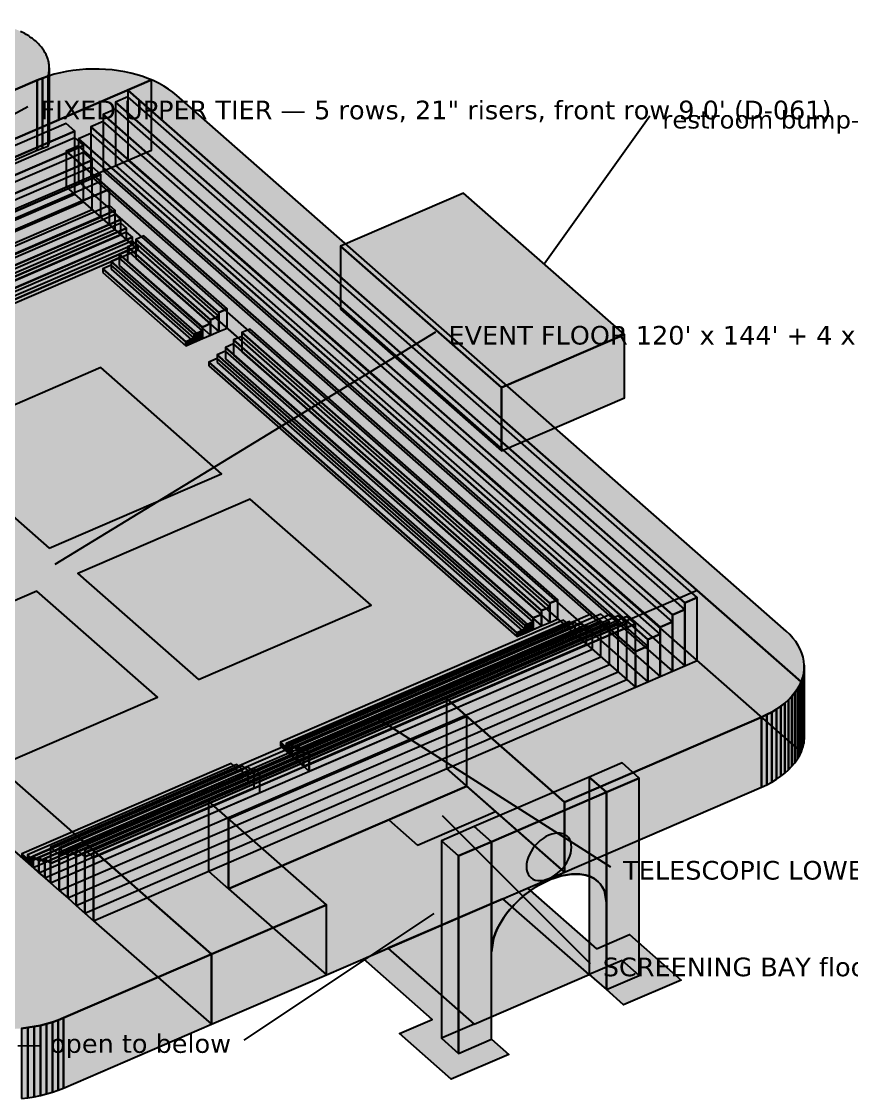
# Model space of a CAD drawing. Header units: inches. Extents: x 0.5 to 16.6, y 0.5 to 10.5.
# Drawn here: x 4.323 to 6.286, y 2.109 to 4.657 of the extents above; entities that cross this region are included whole.
import ezdxf
from ezdxf.enums import TextEntityAlignment as Align

# ---------------------------------------------------------------- set-up
doc = ezdxf.new("R2010")
doc.units = ezdxf.units.IN
doc.header["$MEASUREMENT"] = 0
for name, color, linetype in [('A-ANNO-TEXT', 7, 'Continuous'), ('A-MASS', 7, 'Continuous'), ('C-SITE-DIAG', 7, 'Continuous')]:
    doc.layers.add(name, color=color, linetype=linetype)
doc.styles.add('KS-REG', font='DejaVuSans.ttf')

msp = doc.modelspace()

# ---------------------------------------------------------------- hatches: boundary and pattern name
at = {"layer": 'A-MASS', "true_color": 0xd6d6d6}
for points in [[(4.3591, 4.6081), (4.3566, 4.6103), (4.3541, 4.6125), (4.3514, 4.6146), (4.3487, 4.6167), (4.3459, 4.6188), (4.343, 4.6208), (4.3401, 4.6228), (4.337, 4.6247), (4.3339, 4.6266), (4.3307, 4.6284), (4.3274, 4.6302), (4.3241, 4.632), (4.3207, 4.6336), (4.3172, 4.6353), (4.3137, 4.6369), (4.3101, 4.6384), (4.3065, 4.6398), (4.3028, 4.6413), (4.299, 4.6426), (4.2952, 4.6439), (4.2913, 4.6452), (4.2874, 4.6464), (4.2834, 4.6475), (4.2794, 4.6485), (4.2754, 4.6496), (4.2713, 4.6505), (4.2672, 4.6514), (4.263, 4.6522), (4.2588, 4.653), (4.2546, 4.6536), (4.2504, 4.6543), (4.2461, 4.6548), (4.2418, 4.6553), (4.2375, 4.6558), (4.2332, 4.6561), (4.2288, 4.6564), (4.2245, 4.6567), (4.2201, 4.6569), (4.2158, 4.657), (4.2114, 4.657), (4.207, 4.657), (4.2027, 4.6569), (4.1983, 4.6567), (4.194, 4.6565), (4.1896, 4.6562), (4.1853, 4.6559), (4.181, 4.6554), (4.1767, 4.655), (4.1724, 4.6544), (4.1682, 4.6538), (4.1639, 4.6531), (4.1598, 4.6524), (4.1556, 4.6516), (4.1515, 4.6507), (4.1474, 4.6498), (4.1433, 4.6488), (4.1393, 4.6477), (4.1353, 4.6466), (4.1314, 4.6454), (4.1275, 4.6442), (4.1237, 4.6429), (4.1199, 4.6416), (4.1162, 4.6402), (4.1125, 4.6387), (4.1089, 4.6372), (4.1054, 4.6356), (4.1019, 4.634), (4.0985, 4.6323), (4.0951, 4.6306), (4.0918, 4.6288), (4.0886, 4.627), (4.0855, 4.6251), (4.0824, 4.6232), (4.0795, 4.6213), (4.0766, 4.6192), (4.0737, 4.6172), (4.071, 4.6151), (4.0684, 4.613), (4.0658, 4.6108), (4.0633, 4.6086), (4.0609, 4.6063), (4.0586, 4.6041), (4.0564, 4.6017), (4.0543, 4.5994), (4.0523, 4.597), (4.0503, 4.5946), (4.0485, 4.5921), (4.0468, 4.5897), (4.0452, 4.5872), (4.0436, 4.5847), (4.0422, 4.5821), (4.0409, 4.5796), (4.0396, 4.577), (4.0385, 4.5744), (4.0375, 4.5718), (4.0366, 4.5692), (4.0358, 4.5665), (4.0351, 4.5639), (4.0345, 4.5612), (4.034, 4.5585), (4.0336, 4.5559), (4.0333, 4.5532), (4.0331, 4.5505), (4.0331, 4.5478), (4.0331, 4.5451), (4.0333, 4.5424), (4.0335, 4.5397), (4.0339, 4.5371), (4.0343, 4.5344), (4.0349, 4.5317), (4.0356, 4.5291), (4.0364, 4.5264), (4.0373, 4.5238), (4.0383, 4.5212), (4.0394, 4.5186), (4.0406, 4.516), (4.0419, 4.5134), (4.0433, 4.5109), (4.0448, 4.5084), (4.0464, 4.5059), (4.0481, 4.5034), (4.0499, 4.501), (4.0518, 4.4985), (4.0538, 4.4961), (4.0559, 4.4938), (4.0581, 4.4915), (4.0604, 4.4892), (4.0628, 4.4869), (4.0652, 4.4847), (4.0678, 4.4825), (4.0704, 4.4804), (4.0731, 4.4783), (4.0759, 4.4762), (4.0788, 4.4742), (4.0818, 4.4722), (4.0848, 4.4703), (4.0879, 4.4684), (4.0911, 4.4666), (4.0944, 4.4648), (4.0977, 4.4631), (4.1011, 4.4614), (4.1046, 4.4597), (4.1081, 4.4582), (4.1117, 4.4566), (4.1154, 4.4552), (4.1191, 4.4537), (4.1228, 4.4524), (4.1266, 4.4511), (4.1305, 4.4498), (4.1344, 4.4486), (4.1384, 4.4475), (4.1424, 4.4465), (4.1465, 4.4455), (4.1505, 4.4445), (4.1547, 4.4436), (4.1588, 4.4428), (4.163, 4.4421), (4.1672, 4.4414), (4.1715, 4.4407), (4.1757, 4.4402), (4.1783, 4.4399), (4.36, 4.5182), (4.373, 4.5234), (4.3859, 4.5279), (4.3861, 4.5285), (4.3868, 4.5311), (4.3874, 4.5338), (4.3879, 4.5365), (4.3882, 4.5391), (4.3885, 4.5418), (4.3887, 4.5445), (4.3888, 4.5472), (4.3887, 4.5499), (4.3886, 4.5526), (4.3883, 4.5553), (4.388, 4.5579), (4.3875, 4.5606), (4.3869, 4.5633), (4.3862, 4.5659), (4.3854, 4.5686), (4.3845, 4.5712), (4.3836, 4.5738), (4.3825, 4.5764), (4.3812, 4.579), (4.3799, 4.5816), (4.3785, 4.5841), (4.377, 4.5866), (4.3754, 4.5891), (4.3737, 4.5916), (4.3719, 4.594), (4.37, 4.5965), (4.368, 4.5989), (4.3659, 4.6012), (4.3637, 4.6035), (4.3614, 4.6058)], [(4.36, 4.5182), (3.0586, 3.9572), (3.147, 3.8794), (4.6303, 4.5189), (4.6234, 4.5218), (4.6101, 4.5266), (4.5963, 4.5309), (4.582, 4.5347), (4.5673, 4.5379), (4.5524, 4.5404), (4.5372, 4.5424), (4.5219, 4.5437), (4.5064, 4.5445), (4.4909, 4.5446), (4.4754, 4.5441), (4.46, 4.5429), (4.4447, 4.5412), (4.4297, 4.5388), (4.4149, 4.5358), (4.4005, 4.5323), (4.3865, 4.5281), (4.373, 4.5234)], [(6.132, 3.2147), (4.6903, 4.4824), (4.681, 4.49), (4.6709, 4.4973), (4.66, 4.5041), (4.6485, 4.5105), (4.6363, 4.5164), (4.6303, 4.5189), (4.5747, 4.4949), (6.1674, 3.0946), (6.1681, 3.0963), (6.1713, 3.1056), (6.1735, 3.1151), (6.1747, 3.1246), (6.1749, 3.1341), (6.174, 3.1437), (6.1722, 3.1532), (6.1693, 3.1626), (6.1654, 3.1718), (6.1606, 3.1809), (6.1548, 3.1898), (6.1481, 3.1984), (6.1405, 3.2067)], [(5.4582, 3.7909), (5.7495, 3.9165), (5.3687, 4.2513), (5.0773, 4.1257)], [(4.7723, 2.4503), (3.0586, 3.9572), (2.7089, 3.8064), (2.6965, 3.8007), (2.6847, 3.7945), (2.6736, 3.7878), (2.6633, 3.7807), (2.6537, 3.7732), (2.6449, 3.7653), (2.637, 3.7571), (2.63, 3.7485), (2.6239, 3.7398), (2.6188, 3.7307), (2.6146, 3.7215), (2.6114, 3.7122), (2.6092, 3.7027), (2.608, 3.6932), (2.6078, 3.6837), (2.6087, 3.6741), (2.6105, 3.6646), (2.6134, 3.6552), (2.6173, 3.646), (2.6221, 3.6369), (2.6279, 3.628), (2.6346, 3.6194), (2.6422, 3.6111), (2.6507, 3.6031), (4.0924, 2.3354), (4.1017, 2.3278), (4.1118, 2.3205), (4.1227, 2.3137), (4.1342, 2.3073), (4.1465, 2.3014), (4.1593, 2.296), (4.1726, 2.2912), (4.1865, 2.2869), (4.2007, 2.2831), (4.2154, 2.2799), (4.2303, 2.2774), (4.2455, 2.2754), (4.2609, 2.274), (4.2763, 2.2733), (4.2918, 2.2732), (4.3073, 2.2737), (4.3227, 2.2749), (4.338, 2.2766), (4.353, 2.279), (4.3678, 2.282), (4.3822, 2.2855), (4.3962, 2.2897), (4.4097, 2.2944), (4.4227, 2.2996)], [(5.3288, 3.0555), (5.6076, 2.8104), (6.0738, 3.0114), (6.0862, 3.0171), (6.098, 3.0233), (6.1091, 3.03), (6.1194, 3.0371), (6.129, 3.0446), (6.1378, 3.0525), (6.1457, 3.0607), (6.1527, 3.0693), (6.1588, 3.078), (6.1639, 3.0871), (6.1674, 3.0946), (5.9212, 3.311)], [(4.8131, 2.7709), (5.3764, 3.0137), (5.3288, 3.0555), (4.7655, 2.8127)], [(4.4935, 2.6955), (4.7723, 2.4503), (5.0443, 2.5675), (4.7655, 2.8127)]]:
    msp.add_hatch(color=7, dxfattribs=at).paths.add_polyline_path(points)
at = {"layer": 'A-MASS', "true_color": 0x9a9a9a}
for points in [[(4.3874, 4.368), (4.3879, 4.3706), (4.3879, 4.5365), (4.3874, 4.5338)], [(4.3879, 4.3706), (4.3882, 4.3733), (4.3882, 4.5391), (4.3879, 4.5365)], [(4.3882, 4.3733), (4.3885, 4.376), (4.3885, 4.5418), (4.3882, 4.5391)], [(4.3885, 4.376), (4.3887, 4.3787), (4.3887, 4.5445), (4.3885, 4.5418)], [(4.3887, 4.3787), (4.3888, 4.3814), (4.3888, 4.5472), (4.3887, 4.5445)], [(4.3861, 4.3626), (4.3868, 4.3653), (4.3868, 4.5311), (4.3861, 4.5285)], [(4.3868, 4.3653), (4.3874, 4.368), (4.3874, 4.5338), (4.3868, 4.5311)], [(6.1747, 2.9587), (6.1749, 2.9683), (6.1749, 3.1341), (6.1747, 3.1246)], [(6.1713, 2.9398), (6.1735, 2.9492), (6.1735, 3.1151), (6.1713, 3.1056)], [(6.1735, 2.9492), (6.1747, 2.9587), (6.1747, 3.1246), (6.1735, 3.1151)]]:
    msp.add_hatch(color=7, dxfattribs=at).paths.add_polyline_path(points)
at = {"layer": 'A-MASS', "true_color": 0xc1c1c1}
for points in [[(3.147, 3.7136), (4.6303, 4.353), (4.6303, 4.5189), (3.147, 3.8794)], [(4.1783, 4.274), (4.36, 4.3524), (4.36, 4.5182), (4.1783, 4.4399)], [(4.36, 4.3524), (4.373, 4.3576), (4.373, 4.5234), (4.36, 4.5182)], [(4.373, 4.3576), (4.3859, 4.362), (4.3859, 4.5279), (4.373, 4.5234)], [(4.3859, 4.362), (4.3861, 4.3626), (4.3861, 4.5285), (4.3859, 4.5279)], [(5.4582, 3.6414), (5.7495, 3.767), (5.7495, 3.9165), (5.4582, 3.7909)], [(6.1588, 2.9122), (6.1639, 2.9212), (6.1639, 3.0871), (6.1588, 3.078)], [(6.1639, 2.9212), (6.1674, 2.9287), (6.1674, 3.0946), (6.1639, 3.0871)], [(6.1674, 2.9287), (6.1681, 2.9304), (6.1681, 3.0963), (6.1674, 3.0946)], [(6.1681, 2.9304), (6.1713, 2.9398), (6.1713, 3.1056), (6.1681, 3.0963)], [(6.1378, 2.8867), (6.1457, 2.8949), (6.1457, 3.0607), (6.1378, 3.0525)], [(6.1457, 2.8949), (6.1527, 2.9034), (6.1527, 3.0693), (6.1457, 3.0607)], [(6.1527, 2.9034), (6.1588, 2.9122), (6.1588, 3.078), (6.1527, 3.0693)], [(6.1091, 2.8642), (6.1194, 2.8713), (6.1194, 3.0371), (6.1091, 3.03)], [(6.1194, 2.8713), (6.129, 2.8788), (6.129, 3.0446), (6.1194, 3.0371)], [(6.129, 2.8788), (6.1378, 2.8867), (6.1378, 3.0525), (6.129, 3.0446)], [(4.8131, 2.605), (5.3764, 2.8479), (5.3764, 3.0137), (4.8131, 2.7709)], [(5.6076, 2.6445), (6.0738, 2.8455), (6.0738, 3.0114), (5.6076, 2.8104)], [(6.0738, 2.8455), (6.0862, 2.8513), (6.0862, 3.0171), (6.0738, 3.0114)], [(6.0862, 2.8513), (6.098, 2.8575), (6.098, 3.0233), (6.0862, 3.0171)], [(6.098, 2.8575), (6.1091, 2.8642), (6.1091, 3.03), (6.098, 3.0233)], [(4.7723, 2.2845), (5.0443, 2.4017), (5.0443, 2.5675), (4.7723, 2.4503)], [(4.4227, 2.1337), (4.7723, 2.2845), (4.7723, 2.4503), (4.4227, 2.2996)], [(4.3962, 2.1238), (4.4097, 2.1285), (4.4097, 2.2944), (4.3962, 2.2897)], [(4.4097, 2.1285), (4.4227, 2.1337), (4.4227, 2.2996), (4.4097, 2.2944)], [(4.3227, 2.109), (4.338, 2.1108), (4.338, 2.2766), (4.3227, 2.2749)], [(4.338, 2.1108), (4.353, 2.1132), (4.353, 2.279), (4.338, 2.2766)], [(4.353, 2.1132), (4.3678, 2.1161), (4.3678, 2.282), (4.353, 2.279)], [(4.3678, 2.1161), (4.3822, 2.1197), (4.3822, 2.2855), (4.3678, 2.282)], [(4.3822, 2.1197), (4.3962, 2.1238), (4.3962, 2.2897), (4.3822, 2.2855)]]:
    msp.add_hatch(color=7, dxfattribs=at).paths.add_polyline_path(points)
at = {"layer": 'A-MASS', "true_color": 0xababab}
for points in [[(4.5747, 4.3291), (6.1674, 2.9287), (6.1674, 3.0946), (4.5747, 4.4949)], [(5.0773, 3.9762), (5.4582, 3.6414), (5.4582, 3.7909), (5.0773, 4.1257)], [(5.3288, 2.8897), (5.6076, 2.6445), (5.6076, 2.8104), (5.3288, 3.0555)], [(4.7655, 2.6469), (4.8131, 2.605), (4.8131, 2.7709), (4.7655, 2.8127)], [(4.4935, 2.5296), (4.7723, 2.2845), (4.7723, 2.4503), (4.4935, 2.6955)]]:
    msp.add_hatch(color=7, dxfattribs=at).paths.add_polyline_path(points)
at = {"layer": 'A-MASS', "true_color": 0x9c9c9c}
for points in [[(5.8921, 3.282), (5.9212, 3.2946), (4.5747, 4.4786), (4.5456, 4.466)], [(5.863, 3.2531), (5.8921, 3.2657), (4.5456, 4.4496), (4.5164, 4.4371)], [(3.1674, 3.8451), (4.4494, 4.3978), (4.429, 4.4158), (3.147, 3.8631)], [(5.8338, 3.2242), (5.863, 3.2368), (4.5164, 4.4207), (4.4873, 4.4082)], [(5.8047, 3.1953), (5.8338, 3.2079), (4.4873, 4.3918), (4.4581, 4.3793)], [(3.1878, 3.8108), (4.4698, 4.3635), (4.4494, 4.3815), (3.1674, 3.8288)], [(5.7755, 3.1664), (5.8047, 3.179), (4.4581, 4.3629), (4.429, 4.3504)], [(3.2082, 3.7766), (4.4902, 4.3292), (4.4698, 4.3472), (3.1878, 3.7945)], [(3.2286, 3.7423), (4.5106, 4.2949), (4.4902, 4.3129), (3.2082, 3.7602)], [(3.249, 3.708), (4.531, 4.2607), (4.5106, 4.2786), (3.2286, 3.7259)], [(4.4119, 2.6855), (5.6939, 3.2382), (5.6735, 3.2561), (4.3915, 2.7034)], [(4.4323, 2.6839), (5.7143, 3.2366), (5.6939, 3.2545), (4.4119, 2.7018)], [(4.4527, 2.6823), (5.7347, 3.235), (5.7143, 3.2529), (4.4323, 2.7002)], [(4.4731, 2.6807), (5.7551, 3.2334), (5.7347, 3.2513), (4.4527, 2.6986)], [(4.4935, 2.6791), (5.7755, 3.2318), (5.7551, 3.2497), (4.4731, 2.6971)]]:
    msp.add_hatch(color=7, dxfattribs=at).paths.add_polyline_path(points)
at = {"layer": 'A-MASS', "true_color": 0x7d7d7d}
for points in [[(4.5456, 4.3165), (5.8921, 3.1326), (5.8921, 3.282), (4.5456, 4.466)], [(4.5164, 4.3039), (5.863, 3.12), (5.863, 3.2531), (4.5164, 4.4371)], [(4.4873, 4.2914), (5.8338, 3.1074), (5.8338, 3.2242), (4.4873, 4.4082)], [(4.4581, 4.2788), (5.8047, 3.0949), (5.8047, 3.1953), (4.4581, 4.3793)], [(4.429, 4.2663), (5.7755, 3.0823), (5.7755, 3.1664), (4.429, 4.3504)], [(4.3915, 2.6193), (4.4119, 2.6014), (4.4119, 2.6855), (4.3915, 2.7034)], [(4.4119, 2.6014), (4.4323, 2.5834), (4.4323, 2.6839), (4.4119, 2.7018)], [(4.4323, 2.5834), (4.4527, 2.5655), (4.4527, 2.6823), (4.4323, 2.7002)], [(4.4527, 2.5655), (4.4731, 2.5476), (4.4731, 2.6807), (4.4527, 2.6986)], [(4.4731, 2.5476), (4.4935, 2.5296), (4.4935, 2.6791), (4.4731, 2.6971)]]:
    msp.add_hatch(color=7, dxfattribs=at).paths.add_polyline_path(points)
at = {"layer": 'A-MASS', "true_color": 0x8c8c8c}
for points in [[(3.1674, 3.6956), (4.4494, 4.2483), (4.4494, 4.3978), (3.1674, 3.8451)], [(3.1878, 3.6777), (4.4698, 4.2304), (4.4698, 4.3635), (3.1878, 3.8108)], [(3.2082, 3.6598), (4.4902, 4.2124), (4.4902, 4.3292), (3.2082, 3.7766)], [(3.2286, 3.6418), (4.5106, 4.1945), (4.5106, 4.2949), (3.2286, 3.7423)], [(3.249, 3.6239), (4.531, 4.1766), (4.531, 4.2607), (3.249, 3.708)], [(5.8921, 3.1326), (5.9212, 3.1451), (5.9212, 3.2946), (5.8921, 3.282)], [(5.863, 3.12), (5.8921, 3.1326), (5.8921, 3.2657), (5.863, 3.2531)], [(4.4119, 2.6014), (5.6939, 3.1541), (5.6939, 3.2382), (4.4119, 2.6855)], [(4.4323, 2.5834), (5.7143, 3.1361), (5.7143, 3.2366), (4.4323, 2.6839)], [(5.8338, 3.1074), (5.863, 3.12), (5.863, 3.2368), (5.8338, 3.2242)], [(4.4527, 2.5655), (5.7347, 3.1182), (5.7347, 3.235), (4.4527, 2.6823)], [(4.4731, 2.5476), (5.7551, 3.1002), (5.7551, 3.2334), (4.4731, 2.6807)], [(4.4935, 2.5296), (5.7755, 3.0823), (5.7755, 3.2318), (4.4935, 2.6791)], [(5.8047, 3.0949), (5.8338, 3.1074), (5.8338, 3.2079), (5.8047, 3.1953)], [(5.7755, 3.0823), (5.8047, 3.0949), (5.8047, 3.179), (5.7755, 3.1664)]]:
    msp.add_hatch(color=7, dxfattribs=at).paths.add_polyline_path(points)
at = {"layer": 'A-MASS', "true_color": 0xb8b8b8}
for points in [[(3.9993, 3.9748), (4.5446, 4.2099), (4.531, 4.2218), (3.9857, 3.9867)], [(4.0129, 3.9538), (4.5582, 4.1889), (4.5446, 4.2008), (3.9993, 3.9657)], [(4.0265, 3.9327), (4.5718, 4.1678), (4.5582, 4.1798), (4.0129, 3.9447)], [(4.0401, 3.9117), (4.5854, 4.1468), (4.5718, 4.1588), (4.0265, 3.9237)], [(4.0537, 3.8907), (4.599, 4.1258), (4.5854, 4.1378), (4.0401, 3.9027)], [(4.7704, 3.9514), (4.7898, 3.9598), (4.5932, 4.1326), (4.5738, 4.1243)], [(4.7898, 3.9688), (4.8092, 3.9772), (4.6126, 4.1501), (4.5932, 4.1417)], [(4.751, 3.934), (4.7704, 3.9424), (4.5738, 4.1152), (4.5544, 4.1068)], [(4.7121, 3.8991), (4.7315, 3.9075), (4.5349, 4.0804), (4.5155, 4.072)], [(4.7315, 3.9166), (4.751, 3.9249), (4.5544, 4.0978), (4.5349, 4.0894)], [(5.5725, 3.2806), (5.5919, 3.289), (4.8636, 3.9294), (4.8442, 3.921)], [(5.5531, 3.2632), (5.5725, 3.2716), (4.8442, 3.9119), (4.8248, 3.9036)], [(5.5142, 3.2284), (5.5337, 3.2367), (4.8054, 3.8771), (4.7859, 3.8687)], [(5.5337, 3.2458), (5.5531, 3.2542), (4.8248, 3.8945), (4.8054, 3.8861)], [(5.4948, 3.2109), (5.5142, 3.2193), (4.7859, 3.8597), (4.7665, 3.8513)], [(4.949, 2.94), (5.6191, 3.2289), (5.6055, 3.2408), (4.9354, 2.9519)], [(4.9626, 2.9371), (5.6327, 3.226), (5.6191, 3.2379), (4.949, 2.949)], [(4.9762, 2.9342), (5.6463, 3.2231), (5.6327, 3.235), (4.9626, 2.9461)], [(4.9898, 2.9313), (5.6599, 3.2202), (5.6463, 3.2321), (4.9762, 2.9432)], [(5.0034, 2.9284), (5.6735, 3.2173), (5.6599, 3.2292), (4.9898, 2.9403)], [(4.3371, 2.6762), (4.8324, 2.8897), (4.8188, 2.9017), (4.3235, 2.6882)], [(4.3507, 2.6733), (4.846, 2.8868), (4.8324, 2.8988), (4.3371, 2.6853)], [(4.3643, 2.6704), (4.8596, 2.8839), (4.846, 2.8959), (4.3507, 2.6824)], [(4.3779, 2.6675), (4.8732, 2.881), (4.8596, 2.893), (4.3643, 2.6794)], [(4.3915, 2.6646), (4.8868, 2.8781), (4.8732, 2.8901), (4.3779, 2.6765)]]:
    msp.add_hatch(color=7, dxfattribs=at).paths.add_polyline_path(points)
at = {"layer": 'A-MASS', "true_color": 0xa6a6a6}
for points in [[(3.9993, 3.9295), (4.5446, 4.1646), (4.5446, 4.2099), (3.9993, 3.9748)], [(4.0129, 3.9176), (4.5582, 4.1527), (4.5582, 4.1889), (4.0129, 3.9538)], [(4.0265, 3.9056), (4.5718, 4.1407), (4.5718, 4.1678), (4.0265, 3.9327)], [(4.0401, 3.8936), (4.5854, 4.1287), (4.5854, 4.1468), (4.0401, 3.9117)], [(4.0537, 3.8817), (4.599, 4.1168), (4.599, 4.1258), (4.0537, 3.8907)], [(4.7898, 3.9236), (4.8092, 3.9319), (4.8092, 3.9772), (4.7898, 3.9688)], [(4.7704, 3.9152), (4.7898, 3.9236), (4.7898, 3.9598), (4.7704, 3.9514)], [(4.7315, 3.8984), (4.751, 3.9068), (4.751, 3.9249), (4.7315, 3.9166)], [(4.751, 3.9068), (4.7704, 3.9152), (4.7704, 3.9424), (4.751, 3.934)], [(4.7121, 3.8901), (4.7315, 3.8984), (4.7315, 3.9075), (4.7121, 3.8991)], [(5.5725, 3.2354), (5.5919, 3.2438), (5.5919, 3.289), (5.5725, 3.2806)], [(5.5531, 3.227), (5.5725, 3.2354), (5.5725, 3.2716), (5.5531, 3.2632)], [(5.5142, 3.2103), (5.5337, 3.2186), (5.5337, 3.2367), (5.5142, 3.2284)], [(5.5337, 3.2186), (5.5531, 3.227), (5.5531, 3.2542), (5.5337, 3.2458)], [(4.949, 2.9309), (5.6191, 3.2198), (5.6191, 3.2289), (4.949, 2.94)], [(4.9626, 2.919), (5.6327, 3.2079), (5.6327, 3.226), (4.9626, 2.9371)], [(4.9762, 2.907), (5.6463, 3.1959), (5.6463, 3.2231), (4.9762, 2.9342)], [(4.9898, 2.8951), (5.6599, 3.184), (5.6599, 3.2202), (4.9898, 2.9313)], [(5.0034, 2.8831), (5.6735, 3.172), (5.6735, 3.2173), (5.0034, 2.9284)], [(5.4948, 3.2019), (5.5142, 3.2103), (5.5142, 3.2193), (5.4948, 3.2109)], [(4.3371, 2.6672), (4.8324, 2.8807), (4.8324, 2.8897), (4.3371, 2.6762)], [(4.3507, 2.6552), (4.846, 2.8687), (4.846, 2.8868), (4.3507, 2.6733)], [(4.3643, 2.6432), (4.8596, 2.8568), (4.8596, 2.8839), (4.3643, 2.6704)], [(4.3779, 2.6313), (4.8732, 2.8448), (4.8732, 2.881), (4.3779, 2.6675)], [(4.3915, 2.6193), (4.8868, 2.8329), (4.8868, 2.8781), (4.3915, 2.6646)]]:
    msp.add_hatch(color=7, dxfattribs=at).paths.add_polyline_path(points)
at = {"layer": 'A-MASS', "true_color": 0x939393}
for points in [[(4.5932, 4.0964), (4.7898, 3.9236), (4.7898, 3.9688), (4.5932, 4.1417)], [(4.5544, 4.0797), (4.751, 3.9068), (4.751, 3.934), (4.5544, 4.1068)], [(4.5738, 4.0881), (4.7704, 3.9152), (4.7704, 3.9514), (4.5738, 4.1243)], [(4.5349, 4.0713), (4.7315, 3.8984), (4.7315, 3.9166), (4.5349, 4.0894)], [(4.5155, 4.0629), (4.7121, 3.8901), (4.7121, 3.8991), (4.5155, 4.072)], [(4.8248, 3.8674), (5.5531, 3.227), (5.5531, 3.2632), (4.8248, 3.9036)], [(4.8442, 3.8757), (5.5725, 3.2354), (5.5725, 3.2806), (4.8442, 3.921)], [(4.8054, 3.859), (5.5337, 3.2186), (5.5337, 3.2458), (4.8054, 3.8861)], [(4.7665, 3.8422), (5.4948, 3.2019), (5.4948, 3.2109), (4.7665, 3.8513)], [(4.7859, 3.8506), (5.5142, 3.2103), (5.5142, 3.2284), (4.7859, 3.8687)], [(4.9354, 2.9429), (4.949, 2.9309), (4.949, 2.94), (4.9354, 2.9519)], [(4.949, 2.9309), (4.9626, 2.919), (4.9626, 2.9371), (4.949, 2.949)], [(4.9626, 2.919), (4.9762, 2.907), (4.9762, 2.9342), (4.9626, 2.9461)], [(4.9762, 2.907), (4.9898, 2.8951), (4.9898, 2.9313), (4.9762, 2.9432)], [(4.9898, 2.8951), (5.0034, 2.8831), (5.0034, 2.9284), (4.9898, 2.9403)], [(4.3235, 2.6791), (4.3371, 2.6672), (4.3371, 2.6762), (4.3235, 2.6882)], [(4.3371, 2.6672), (4.3507, 2.6552), (4.3507, 2.6733), (4.3371, 2.6853)], [(4.3507, 2.6552), (4.3643, 2.6432), (4.3643, 2.6704), (4.3507, 2.6824)], [(4.3643, 2.6432), (4.3779, 2.6313), (4.3779, 2.6675), (4.3643, 2.6794)], [(4.3779, 2.6313), (4.3915, 2.6193), (4.3915, 2.6646), (4.3779, 2.6765)]]:
    msp.add_hatch(color=7, dxfattribs=at).paths.add_polyline_path(points)
at = {"layer": 'A-MASS', "true_color": 0xcc0000}
for points in [[(5.7067, 2.8336), (5.7844, 2.8671), (5.7436, 2.903), (5.6659, 2.8695)], [(5.4348, 2.7164), (5.7067, 2.8336), (5.6659, 2.8695), (5.394, 2.7523)], [(5.3571, 2.6829), (5.4348, 2.7164), (5.394, 2.7523), (5.3163, 2.7188)]]:
    msp.add_hatch(color=7, dxfattribs=at).paths.add_polyline_path(points)
at = {"layer": 'A-MASS', "true_color": 0xa30000}
for points in [[(5.6659, 2.4024), (5.7067, 2.3665), (5.7067, 2.8336), (5.6659, 2.8695)], [(5.3163, 2.2516), (5.3571, 2.2157), (5.3571, 2.6829), (5.3163, 2.7188)]]:
    msp.add_hatch(color=7, dxfattribs=at).paths.add_polyline_path(points)
at = {"layer": 'A-MASS', "true_color": 0xb80000}
for points in [[(5.7067, 2.3665), (5.7844, 2.4), (5.7844, 2.8671), (5.7067, 2.8336)], [(5.4348, 2.4557), (5.4397, 2.4873), (5.4445, 2.5012), (5.4494, 2.5121), (5.4542, 2.5214), (5.4591, 2.5296), (5.4639, 2.5371), (5.4688, 2.5439), (5.4736, 2.5503), (5.4785, 2.5562), (5.4834, 2.5618), (5.4882, 2.5671), (5.4931, 2.5721), (5.4979, 2.5768), (5.5028, 2.5813), (5.5076, 2.5856), (5.5125, 2.5897), (5.5174, 2.5936), (5.5222, 2.5973), (5.5271, 2.6008), (5.5319, 2.6041), (5.5368, 2.6073), (5.5416, 2.6104), (5.5465, 2.6133), (5.5513, 2.616), (5.5562, 2.6186), (5.5611, 2.6211), (5.5659, 2.6234), (5.5708, 2.6255), (5.5756, 2.6276), (5.5805, 2.6294), (5.5853, 2.6312), (5.5902, 2.6328), (5.5951, 2.6342), (5.5999, 2.6355), (5.6048, 2.6367), (5.6096, 2.6376), (5.6145, 2.6385), (5.6193, 2.6391), (5.6242, 2.6396), (5.629, 2.6399), (5.6339, 2.64), (5.6388, 2.6399), (5.6436, 2.6396), (5.6485, 2.6391), (5.6533, 2.6383), (5.6582, 2.6372), (5.663, 2.6358), (5.6679, 2.634), (5.6728, 2.6318), (5.6776, 2.6292), (5.6825, 2.6259), (5.6873, 2.6219), (5.6922, 2.6168), (5.697, 2.61), (5.7019, 2.6003), (5.7067, 2.573), (5.7067, 2.8336), (5.4348, 2.7164)], [(5.3571, 2.2157), (5.4348, 2.2492), (5.4348, 2.7164), (5.3571, 2.6829)]]:
    msp.add_hatch(color=7, dxfattribs=at).paths.add_polyline_path(points)
at = {"layer": 'A-MASS', "true_color": 0x171717}
msp.add_hatch(color=7, dxfattribs=at).paths.add_polyline_path([(5.6242, 2.7037), (5.6237, 2.7102), (5.6224, 2.7162), (5.6201, 2.7216), (5.617, 2.7263), (5.6132, 2.7302), (5.6085, 2.7333), (5.6033, 2.7354), (5.5975, 2.7367), (5.5912, 2.7369), (5.5846, 2.7363), (5.5777, 2.7346), (5.5708, 2.732), (5.5638, 2.7286), (5.5569, 2.7243), (5.5503, 2.7193), (5.5441, 2.7136), (5.5383, 2.7074), (5.533, 2.7007), (5.5284, 2.6937), (5.5245, 2.6864), (5.5214, 2.679), (5.5192, 2.6717), (5.5178, 2.6645), (5.5174, 2.6576), (5.5178, 2.6511), (5.5192, 2.6451), (5.5214, 2.6397), (5.5245, 2.635), (5.5284, 2.6311), (5.533, 2.628), (5.5383, 2.6259), (5.5441, 2.6246), (5.5503, 2.6244), (5.5569, 2.6251), (5.5638, 2.6267), (5.5708, 2.6293), (5.5777, 2.6327), (5.5846, 2.637), (5.5912, 2.642), (5.5975, 2.6477), (5.6033, 2.6539), (5.6085, 2.6606), (5.6132, 2.6676), (5.617, 2.6749), (5.6201, 2.6823), (5.6224, 2.6896), (5.6237, 2.6968)])
at = {"layer": 'C-SITE-DIAG', "true_color": 0xf2ebdd}
msp.add_hatch(color=7, dxfattribs=at).paths.add_polyline_path([(4.3915, 2.6193), (5.6735, 3.172), (4.531, 4.1766), (3.249, 3.6239)])
at = {"layer": 'C-SITE-DIAG', "true_color": 0xe9d3a6}
for points in [[(4.3884, 3.4111), (4.7963, 3.5869), (4.5107, 3.8381), (4.1028, 3.6622)], [(4.742, 3.1002), (5.15, 3.276), (4.8643, 3.5272), (4.4564, 3.3513)], [(4.237, 2.8824), (4.6449, 3.0583), (4.3593, 3.3094), (3.9514, 3.1336)]]:
    msp.add_hatch(color=7, dxfattribs=at).paths.add_polyline_path(points)
at = {"layer": 'C-SITE-DIAG', "true_color": 0xefefef}
msp.add_hatch(color=7, dxfattribs=at).paths.add_polyline_path([(5.0443, 2.4017), (5.6076, 2.6445), (5.3764, 2.8479), (4.8131, 2.605)])
at = {"layer": 'C-SITE-DIAG', "true_color": 0xcfe3d2}
msp.add_hatch(color=7, dxfattribs=at).paths.add_polyline_path([(5.2599, 2.7085), (5.4444, 2.7881), (5.3764, 2.8479), (5.1918, 2.7683)])
at = {"layer": 'C-SITE-DIAG', "true_color": 0xd9b79a}
for points in [[(5.6834, 2.4634), (5.7611, 2.4968), (5.8835, 2.3892), (5.7475, 2.3306), (5.7067, 2.3665), (5.7844, 2.4), (5.7436, 2.4358), (5.6659, 2.4024), (5.4619, 2.5817), (5.5202, 2.6069)], [(5.1317, 2.4394), (5.19, 2.4645), (5.394, 2.2851), (5.3163, 2.2516), (5.3571, 2.2157), (5.4348, 2.2492), (5.4756, 2.2134), (5.3396, 2.1547), (5.2172, 2.2624), (5.2949, 2.2959)]]:
    msp.add_hatch(color=7, dxfattribs=at).paths.add_polyline_path(points)
at = {"layer": 'C-SITE-DIAG', "true_color": 0xb5654a}
msp.add_hatch(color=7, dxfattribs=at).paths.add_polyline_path([(5.394, 2.2851), (5.6659, 2.4024), (5.4619, 2.5817), (5.19, 2.4645)])

# ---------------------------------------------------------------- linework, layer by layer
at = {"layer": 'A-ANNO-TEXT'}
for p, q in [((3.788, 4.1558), (4.338, 4.4558)), ((5.5591, 4.0839), (5.8091, 4.4339)), ((4.403, 3.3728), (5.303, 3.9228)), ((5.1665, 3.0069), (5.7165, 2.6569)), ((5.3181, 2.7782), (5.6681, 2.4282)), ((5.2987, 2.547), (4.8487, 2.247))]:
    msp.add_line(p, q, dxfattribs=at)
at = {"layer": 'A-MASS'}
for points in [[(4.1783, 4.4399), (4.36, 4.5182), (4.373, 4.5234), (4.3859, 4.5279), (4.3861, 4.5285), (4.3868, 4.5311), (4.3874, 4.5338), (4.3879, 4.5365), (4.3882, 4.5391), (4.3885, 4.5418), (4.3887, 4.5445), (4.3888, 4.5472), (4.3887, 4.5499), (4.3886, 4.5526), (4.3883, 4.5553), (4.388, 4.5579), (4.3875, 4.5606), (4.3869, 4.5633), (4.3862, 4.5659), (4.3854, 4.5686), (4.3845, 4.5712), (4.3836, 4.5738), (4.3825, 4.5764), (4.3812, 4.579), (4.3799, 4.5816), (4.3785, 4.5841), (4.377, 4.5866), (4.3754, 4.5891), (4.3737, 4.5916), (4.3719, 4.594), (4.37, 4.5965), (4.368, 4.5989), (4.3659, 4.6012), (4.3637, 4.6035), (4.3614, 4.6058), (4.3591, 4.6081), (4.3566, 4.6103), (4.3541, 4.6125), (4.3514, 4.6146), (4.3487, 4.6167), (4.3459, 4.6188), (4.343, 4.6208), (4.3401, 4.6228), (4.337, 4.6247), (4.3339, 4.6266), (4.3307, 4.6284), (4.3274, 4.6302), (4.3241, 4.632), (4.3207, 4.6336)], [(4.3227, 2.2749), (4.338, 2.2766), (4.353, 2.279), (4.3678, 2.282), (4.3822, 2.2855), (4.3962, 2.2897), (4.4097, 2.2944), (4.4227, 2.2996), (4.7723, 2.4503), (3.0586, 3.9572)]]:
    msp.add_lwpolyline(points, dxfattribs=at)
for points in [[(4.36, 4.5182), (3.0586, 3.9572), (3.147, 3.8794), (4.6303, 4.5189), (4.6234, 4.5218), (4.6101, 4.5266), (4.5963, 4.5309), (4.582, 4.5347), (4.5673, 4.5379), (4.5524, 4.5404), (4.5372, 4.5424), (4.5219, 4.5437), (4.5064, 4.5445), (4.4909, 4.5446), (4.4754, 4.5441), (4.46, 4.5429), (4.4447, 4.5412), (4.4297, 4.5388), (4.4149, 4.5358), (4.4005, 4.5323), (4.3865, 4.5281), (4.373, 4.5234)], [(4.3874, 4.368), (4.3879, 4.3706), (4.3879, 4.5365), (4.3874, 4.5338)], [(4.3879, 4.3706), (4.3882, 4.3733), (4.3882, 4.5391), (4.3879, 4.5365)], [(4.3882, 4.3733), (4.3885, 4.376), (4.3885, 4.5418), (4.3882, 4.5391)], [(4.3885, 4.376), (4.3887, 4.3787), (4.3887, 4.5445), (4.3885, 4.5418)], [(4.3887, 4.3787), (4.3888, 4.3814), (4.3888, 4.5472), (4.3887, 4.5445)], [(3.147, 3.7136), (4.6303, 4.353), (4.6303, 4.5189), (3.147, 3.8794)], [(4.1783, 4.274), (4.36, 4.3524), (4.36, 4.5182), (4.1783, 4.4399)], [(4.36, 4.3524), (4.373, 4.3576), (4.373, 4.5234), (4.36, 4.5182)], [(4.373, 4.3576), (4.3859, 4.362), (4.3859, 4.5279), (4.373, 4.5234)], [(4.3859, 4.362), (4.3861, 4.3626), (4.3861, 4.5285), (4.3859, 4.5279)], [(4.3861, 4.3626), (4.3868, 4.3653), (4.3868, 4.5311), (4.3861, 4.5285)], [(4.3868, 4.3653), (4.3874, 4.368), (4.3874, 4.5338), (4.3868, 4.5311)], [(6.132, 3.2147), (4.6903, 4.4824), (4.681, 4.49), (4.6709, 4.4973), (4.66, 4.5041), (4.6485, 4.5105), (4.6363, 4.5164), (4.6303, 4.5189), (4.5747, 4.4949), (6.1674, 3.0946), (6.1681, 3.0963), (6.1713, 3.1056), (6.1735, 3.1151), (6.1747, 3.1246), (6.1749, 3.1341), (6.174, 3.1437), (6.1722, 3.1532), (6.1693, 3.1626), (6.1654, 3.1718), (6.1606, 3.1809), (6.1548, 3.1898), (6.1481, 3.1984), (6.1405, 3.2067)], [(4.5747, 4.3291), (6.1674, 2.9287), (6.1674, 3.0946), (4.5747, 4.4949)], [(5.8921, 3.282), (5.9212, 3.2946), (4.5747, 4.4786), (4.5456, 4.466)], [(4.5456, 4.3165), (5.8921, 3.1326), (5.8921, 3.282), (4.5456, 4.466)], [(5.863, 3.2531), (5.8921, 3.2657), (4.5456, 4.4496), (4.5164, 4.4371)], [(4.5164, 4.3039), (5.863, 3.12), (5.863, 3.2531), (4.5164, 4.4371)], [(3.1674, 3.8451), (4.4494, 4.3978), (4.429, 4.4158), (3.147, 3.8631)], [(5.8338, 3.2242), (5.863, 3.2368), (4.5164, 4.4207), (4.4873, 4.4082)], [(4.4873, 4.2914), (5.8338, 3.1074), (5.8338, 3.2242), (4.4873, 4.4082)], [(3.1674, 3.6956), (4.4494, 4.2483), (4.4494, 4.3978), (3.1674, 3.8451)], [(5.8047, 3.1953), (5.8338, 3.2079), (4.4873, 4.3918), (4.4581, 4.3793)], [(3.1878, 3.8108), (4.4698, 4.3635), (4.4494, 4.3815), (3.1674, 3.8288)], [(3.1878, 3.6777), (4.4698, 4.2304), (4.4698, 4.3635), (3.1878, 3.8108)], [(5.7755, 3.1664), (5.8047, 3.179), (4.4581, 4.3629), (4.429, 4.3504)], [(4.4581, 4.2788), (5.8047, 3.0949), (5.8047, 3.1953), (4.4581, 4.3793)], [(3.2082, 3.7766), (4.4902, 4.3292), (4.4698, 4.3472), (3.1878, 3.7945)], [(4.429, 4.2663), (5.7755, 3.0823), (5.7755, 3.1664), (4.429, 4.3504)], [(3.2082, 3.6598), (4.4902, 4.2124), (4.4902, 4.3292), (3.2082, 3.7766)], [(3.2286, 3.7423), (4.5106, 4.2949), (4.4902, 4.3129), (3.2082, 3.7602)], [(3.2286, 3.6418), (4.5106, 4.1945), (4.5106, 4.2949), (3.2286, 3.7423)], [(3.249, 3.708), (4.531, 4.2607), (4.5106, 4.2786), (3.2286, 3.7259)], [(3.249, 3.6239), (4.531, 4.1766), (4.531, 4.2607), (3.249, 3.708)], [(5.4582, 3.7909), (5.7495, 3.9165), (5.3687, 4.2513), (5.0773, 4.1257)], [(3.9993, 3.9748), (4.5446, 4.2099), (4.531, 4.2218), (3.9857, 3.9867)], [(3.9993, 3.9295), (4.5446, 4.1646), (4.5446, 4.2099), (3.9993, 3.9748)], [(4.0129, 3.9538), (4.5582, 4.1889), (4.5446, 4.2008), (3.9993, 3.9657)], [(4.0129, 3.9176), (4.5582, 4.1527), (4.5582, 4.1889), (4.0129, 3.9538)], [(4.0265, 3.9327), (4.5718, 4.1678), (4.5582, 4.1798), (4.0129, 3.9447)], [(4.0265, 3.9056), (4.5718, 4.1407), (4.5718, 4.1678), (4.0265, 3.9327)], [(4.0401, 3.9117), (4.5854, 4.1468), (4.5718, 4.1588), (4.0265, 3.9237)], [(4.0401, 3.8936), (4.5854, 4.1287), (4.5854, 4.1468), (4.0401, 3.9117)], [(4.0537, 3.8907), (4.599, 4.1258), (4.5854, 4.1378), (4.0401, 3.9027)], [(4.7704, 3.9514), (4.7898, 3.9598), (4.5932, 4.1326), (4.5738, 4.1243)], [(4.7898, 3.9688), (4.8092, 3.9772), (4.6126, 4.1501), (4.5932, 4.1417)], [(4.5932, 4.0964), (4.7898, 3.9236), (4.7898, 3.9688), (4.5932, 4.1417)], [(4.0537, 3.8817), (4.599, 4.1168), (4.599, 4.1258), (4.0537, 3.8907)], [(4.751, 3.934), (4.7704, 3.9424), (4.5738, 4.1152), (4.5544, 4.1068)], [(4.5544, 4.0797), (4.751, 3.9068), (4.751, 3.934), (4.5544, 4.1068)], [(4.5738, 4.0881), (4.7704, 3.9152), (4.7704, 3.9514), (4.5738, 4.1243)], [(5.0773, 3.9762), (5.4582, 3.6414), (5.4582, 3.7909), (5.0773, 4.1257)], [(4.7121, 3.8991), (4.7315, 3.9075), (4.5349, 4.0804), (4.5155, 4.072)], [(4.7315, 3.9166), (4.751, 3.9249), (4.5544, 4.0978), (4.5349, 4.0894)], [(4.5349, 4.0713), (4.7315, 3.8984), (4.7315, 3.9166), (4.5349, 4.0894)], [(4.5155, 4.0629), (4.7121, 3.8901), (4.7121, 3.8991), (4.5155, 4.072)], [(4.7898, 3.9236), (4.8092, 3.9319), (4.8092, 3.9772), (4.7898, 3.9688)], [(4.7704, 3.9152), (4.7898, 3.9236), (4.7898, 3.9598), (4.7704, 3.9514)], [(4.7315, 3.8984), (4.751, 3.9068), (4.751, 3.9249), (4.7315, 3.9166)], [(4.751, 3.9068), (4.7704, 3.9152), (4.7704, 3.9424), (4.751, 3.934)], [(5.5725, 3.2806), (5.5919, 3.289), (4.8636, 3.9294), (4.8442, 3.921)], [(4.7121, 3.8901), (4.7315, 3.8984), (4.7315, 3.9075), (4.7121, 3.8991)], [(5.5531, 3.2632), (5.5725, 3.2716), (4.8442, 3.9119), (4.8248, 3.9036)], [(4.8248, 3.8674), (5.5531, 3.227), (5.5531, 3.2632), (4.8248, 3.9036)], [(4.8442, 3.8757), (5.5725, 3.2354), (5.5725, 3.2806), (4.8442, 3.921)], [(5.4582, 3.6414), (5.7495, 3.767), (5.7495, 3.9165), (5.4582, 3.7909)], [(5.5142, 3.2284), (5.5337, 3.2367), (4.8054, 3.8771), (4.7859, 3.8687)], [(5.5337, 3.2458), (5.5531, 3.2542), (4.8248, 3.8945), (4.8054, 3.8861)], [(4.8054, 3.859), (5.5337, 3.2186), (5.5337, 3.2458), (4.8054, 3.8861)], [(5.4948, 3.2109), (5.5142, 3.2193), (4.7859, 3.8597), (4.7665, 3.8513)], [(4.7665, 3.8422), (5.4948, 3.2019), (5.4948, 3.2109), (4.7665, 3.8513)], [(4.7859, 3.8506), (5.5142, 3.2103), (5.5142, 3.2284), (4.7859, 3.8687)], [(5.3288, 3.0555), (5.6076, 2.8104), (6.0738, 3.0114), (6.0862, 3.0171), (6.098, 3.0233), (6.1091, 3.03), (6.1194, 3.0371), (6.129, 3.0446), (6.1378, 3.0525), (6.1457, 3.0607), (6.1527, 3.0693), (6.1588, 3.078), (6.1639, 3.0871), (6.1674, 3.0946), (5.9212, 3.311)], [(5.5725, 3.2354), (5.5919, 3.2438), (5.5919, 3.289), (5.5725, 3.2806)], [(5.8921, 3.1326), (5.9212, 3.1451), (5.9212, 3.2946), (5.8921, 3.282)], [(5.5531, 3.227), (5.5725, 3.2354), (5.5725, 3.2716), (5.5531, 3.2632)], [(5.863, 3.12), (5.8921, 3.1326), (5.8921, 3.2657), (5.863, 3.2531)], [(4.4119, 2.6855), (5.6939, 3.2382), (5.6735, 3.2561), (4.3915, 2.7034)], [(4.4323, 2.6839), (5.7143, 3.2366), (5.6939, 3.2545), (4.4119, 2.7018)], [(4.4119, 2.6014), (5.6939, 3.1541), (5.6939, 3.2382), (4.4119, 2.6855)], [(4.4527, 2.6823), (5.7347, 3.235), (5.7143, 3.2529), (4.4323, 2.7002)], [(4.4323, 2.5834), (5.7143, 3.1361), (5.7143, 3.2366), (4.4323, 2.6839)], [(4.4731, 2.6807), (5.7551, 3.2334), (5.7347, 3.2513), (4.4527, 2.6986)], [(4.4935, 2.6791), (5.7755, 3.2318), (5.7551, 3.2497), (4.4731, 2.6971)], [(4.949, 2.94), (5.6191, 3.2289), (5.6055, 3.2408), (4.9354, 2.9519)], [(4.9626, 2.9371), (5.6327, 3.226), (5.6191, 3.2379), (4.949, 2.949)], [(5.5142, 3.2103), (5.5337, 3.2186), (5.5337, 3.2367), (5.5142, 3.2284)], [(5.5337, 3.2186), (5.5531, 3.227), (5.5531, 3.2542), (5.5337, 3.2458)], [(5.8338, 3.1074), (5.863, 3.12), (5.863, 3.2368), (5.8338, 3.2242)], [(4.4527, 2.5655), (5.7347, 3.1182), (5.7347, 3.235), (4.4527, 2.6823)], [(4.4731, 2.5476), (5.7551, 3.1002), (5.7551, 3.2334), (4.4731, 2.6807)], [(4.4935, 2.5296), (5.7755, 3.0823), (5.7755, 3.2318), (4.4935, 2.6791)], [(4.949, 2.9309), (5.6191, 3.2198), (5.6191, 3.2289), (4.949, 2.94)], [(4.9762, 2.9342), (5.6463, 3.2231), (5.6327, 3.235), (4.9626, 2.9461)], [(4.9626, 2.919), (5.6327, 3.2079), (5.6327, 3.226), (4.9626, 2.9371)], [(4.9898, 2.9313), (5.6599, 3.2202), (5.6463, 3.2321), (4.9762, 2.9432)], [(4.9762, 2.907), (5.6463, 3.1959), (5.6463, 3.2231), (4.9762, 2.9342)], [(5.0034, 2.9284), (5.6735, 3.2173), (5.6599, 3.2292), (4.9898, 2.9403)], [(4.9898, 2.8951), (5.6599, 3.184), (5.6599, 3.2202), (4.9898, 2.9313)], [(5.0034, 2.8831), (5.6735, 3.172), (5.6735, 3.2173), (5.0034, 2.9284)], [(5.4948, 3.2019), (5.5142, 3.2103), (5.5142, 3.2193), (5.4948, 3.2109)], [(5.8047, 3.0949), (5.8338, 3.1074), (5.8338, 3.2079), (5.8047, 3.1953)], [(5.7755, 3.0823), (5.8047, 3.0949), (5.8047, 3.179), (5.7755, 3.1664)], [(6.1747, 2.9587), (6.1749, 2.9683), (6.1749, 3.1341), (6.1747, 3.1246)], [(6.1713, 2.9398), (6.1735, 2.9492), (6.1735, 3.1151), (6.1713, 3.1056)], [(6.1735, 2.9492), (6.1747, 2.9587), (6.1747, 3.1246), (6.1735, 3.1151)], [(6.1588, 2.9122), (6.1639, 2.9212), (6.1639, 3.0871), (6.1588, 3.078)], [(6.1639, 2.9212), (6.1674, 2.9287), (6.1674, 3.0946), (6.1639, 3.0871)], [(6.1674, 2.9287), (6.1681, 2.9304), (6.1681, 3.0963), (6.1674, 3.0946)], [(6.1681, 2.9304), (6.1713, 2.9398), (6.1713, 3.1056), (6.1681, 3.0963)], [(6.1378, 2.8867), (6.1457, 2.8949), (6.1457, 3.0607), (6.1378, 3.0525)], [(6.1457, 2.8949), (6.1527, 2.9034), (6.1527, 3.0693), (6.1457, 3.0607)], [(6.1527, 2.9034), (6.1588, 2.9122), (6.1588, 3.078), (6.1527, 3.0693)], [(4.8131, 2.7709), (5.3764, 3.0137), (5.3288, 3.0555), (4.7655, 2.8127)], [(5.3288, 2.8897), (5.6076, 2.6445), (5.6076, 2.8104), (5.3288, 3.0555)], [(6.1091, 2.8642), (6.1194, 2.8713), (6.1194, 3.0371), (6.1091, 3.03)], [(6.1194, 2.8713), (6.129, 2.8788), (6.129, 3.0446), (6.1194, 3.0371)], [(6.129, 2.8788), (6.1378, 2.8867), (6.1378, 3.0525), (6.129, 3.0446)], [(4.8131, 2.605), (5.3764, 2.8479), (5.3764, 3.0137), (4.8131, 2.7709)], [(5.6076, 2.6445), (6.0738, 2.8455), (6.0738, 3.0114), (5.6076, 2.8104)], [(6.0738, 2.8455), (6.0862, 2.8513), (6.0862, 3.0171), (6.0738, 3.0114)], [(6.0862, 2.8513), (6.098, 2.8575), (6.098, 3.0233), (6.0862, 3.0171)], [(6.098, 2.8575), (6.1091, 2.8642), (6.1091, 3.03), (6.098, 3.0233)], [(4.9354, 2.9429), (4.949, 2.9309), (4.949, 2.94), (4.9354, 2.9519)], [(4.949, 2.9309), (4.9626, 2.919), (4.9626, 2.9371), (4.949, 2.949)], [(4.9626, 2.919), (4.9762, 2.907), (4.9762, 2.9342), (4.9626, 2.9461)], [(4.9762, 2.907), (4.9898, 2.8951), (4.9898, 2.9313), (4.9762, 2.9432)], [(4.9898, 2.8951), (5.0034, 2.8831), (5.0034, 2.9284), (4.9898, 2.9403)], [(4.3371, 2.6762), (4.8324, 2.8897), (4.8188, 2.9017), (4.3235, 2.6882)], [(4.3507, 2.6733), (4.846, 2.8868), (4.8324, 2.8988), (4.3371, 2.6853)], [(4.3371, 2.6672), (4.8324, 2.8807), (4.8324, 2.8897), (4.3371, 2.6762)], [(4.3643, 2.6704), (4.8596, 2.8839), (4.846, 2.8959), (4.3507, 2.6824)], [(4.3507, 2.6552), (4.846, 2.8687), (4.846, 2.8868), (4.3507, 2.6733)], [(4.3779, 2.6675), (4.8732, 2.881), (4.8596, 2.893), (4.3643, 2.6794)], [(4.3643, 2.6432), (4.8596, 2.8568), (4.8596, 2.8839), (4.3643, 2.6704)], [(4.3915, 2.6646), (4.8868, 2.8781), (4.8732, 2.8901), (4.3779, 2.6765)], [(4.3779, 2.6313), (4.8732, 2.8448), (4.8732, 2.881), (4.3779, 2.6675)], [(5.7067, 2.8336), (5.7844, 2.8671), (5.7436, 2.903), (5.6659, 2.8695)], [(4.3915, 2.6193), (4.8868, 2.8329), (4.8868, 2.8781), (4.3915, 2.6646)], [(5.4348, 2.7164), (5.7067, 2.8336), (5.6659, 2.8695), (5.394, 2.7523)], [(5.6659, 2.4024), (5.7067, 2.3665), (5.7067, 2.8336), (5.6659, 2.8695)], [(5.7067, 2.3665), (5.7844, 2.4), (5.7844, 2.8671), (5.7067, 2.8336)], [(5.4348, 2.4557), (5.4397, 2.4873), (5.4445, 2.5012), (5.4494, 2.5121), (5.4542, 2.5214), (5.4591, 2.5296), (5.4639, 2.5371), (5.4688, 2.5439), (5.4736, 2.5503), (5.4785, 2.5562), (5.4834, 2.5618), (5.4882, 2.5671), (5.4931, 2.5721), (5.4979, 2.5768), (5.5028, 2.5813), (5.5076, 2.5856), (5.5125, 2.5897), (5.5174, 2.5936), (5.5222, 2.5973), (5.5271, 2.6008), (5.5319, 2.6041), (5.5368, 2.6073), (5.5416, 2.6104), (5.5465, 2.6133), (5.5513, 2.616), (5.5562, 2.6186), (5.5611, 2.6211), (5.5659, 2.6234), (5.5708, 2.6255), (5.5756, 2.6276), (5.5805, 2.6294), (5.5853, 2.6312), (5.5902, 2.6328), (5.5951, 2.6342), (5.5999, 2.6355), (5.6048, 2.6367), (5.6096, 2.6376), (5.6145, 2.6385), (5.6193, 2.6391), (5.6242, 2.6396), (5.629, 2.6399), (5.6339, 2.64), (5.6388, 2.6399), (5.6436, 2.6396), (5.6485, 2.6391), (5.6533, 2.6383), (5.6582, 2.6372), (5.663, 2.6358), (5.6679, 2.634), (5.6728, 2.6318), (5.6776, 2.6292), (5.6825, 2.6259), (5.6873, 2.6219), (5.6922, 2.6168), (5.697, 2.61), (5.7019, 2.6003), (5.7067, 2.573), (5.7067, 2.8336), (5.4348, 2.7164)], [(4.4935, 2.6955), (4.7723, 2.4503), (5.0443, 2.5675), (4.7655, 2.8127)], [(4.7655, 2.6469), (4.8131, 2.605), (4.8131, 2.7709), (4.7655, 2.8127)], [(5.3571, 2.6829), (5.4348, 2.7164), (5.394, 2.7523), (5.3163, 2.7188)], [(5.6242, 2.7037), (5.6237, 2.7102), (5.6224, 2.7162), (5.6201, 2.7216), (5.617, 2.7263), (5.6132, 2.7302), (5.6085, 2.7333), (5.6033, 2.7354), (5.5975, 2.7367), (5.5912, 2.7369), (5.5846, 2.7363), (5.5777, 2.7346), (5.5708, 2.732), (5.5638, 2.7286), (5.5569, 2.7243), (5.5503, 2.7193), (5.5441, 2.7136), (5.5383, 2.7074), (5.533, 2.7007), (5.5284, 2.6937), (5.5245, 2.6864), (5.5214, 2.679), (5.5192, 2.6717), (5.5178, 2.6645), (5.5174, 2.6576), (5.5178, 2.6511), (5.5192, 2.6451), (5.5214, 2.6397), (5.5245, 2.635), (5.5284, 2.6311), (5.533, 2.628), (5.5383, 2.6259), (5.5441, 2.6246), (5.5503, 2.6244), (5.5569, 2.6251), (5.5638, 2.6267), (5.5708, 2.6293), (5.5777, 2.6327), (5.5846, 2.637), (5.5912, 2.642), (5.5975, 2.6477), (5.6033, 2.6539), (5.6085, 2.6606), (5.6132, 2.6676), (5.617, 2.6749), (5.6201, 2.6823), (5.6224, 2.6896), (5.6237, 2.6968)], [(4.3915, 2.6193), (4.4119, 2.6014), (4.4119, 2.6855), (4.3915, 2.7034)], [(4.4119, 2.6014), (4.4323, 2.5834), (4.4323, 2.6839), (4.4119, 2.7018)], [(5.3163, 2.2516), (5.3571, 2.2157), (5.3571, 2.6829), (5.3163, 2.7188)], [(5.3571, 2.2157), (5.4348, 2.2492), (5.4348, 2.7164), (5.3571, 2.6829)], [(4.3235, 2.6791), (4.3371, 2.6672), (4.3371, 2.6762), (4.3235, 2.6882)], [(4.3371, 2.6672), (4.3507, 2.6552), (4.3507, 2.6733), (4.3371, 2.6853)], [(4.3507, 2.6552), (4.3643, 2.6432), (4.3643, 2.6704), (4.3507, 2.6824)], [(4.3643, 2.6432), (4.3779, 2.6313), (4.3779, 2.6675), (4.3643, 2.6794)], [(4.3779, 2.6313), (4.3915, 2.6193), (4.3915, 2.6646), (4.3779, 2.6765)], [(4.4323, 2.5834), (4.4527, 2.5655), (4.4527, 2.6823), (4.4323, 2.7002)], [(4.4527, 2.5655), (4.4731, 2.5476), (4.4731, 2.6807), (4.4527, 2.6986)], [(4.4731, 2.5476), (4.4935, 2.5296), (4.4935, 2.6791), (4.4731, 2.6971)], [(4.4935, 2.5296), (4.7723, 2.2845), (4.7723, 2.4503), (4.4935, 2.6955)], [(5.5659, 2.6234), (5.5708, 2.6255), (5.5708, 2.6255), (5.5659, 2.6234)], [(5.5708, 2.6255), (5.5756, 2.6276), (5.5756, 2.6276), (5.5708, 2.6255)], [(5.5756, 2.6276), (5.5805, 2.6294), (5.5805, 2.6294), (5.5756, 2.6276)], [(5.5805, 2.6294), (5.5853, 2.6312), (5.5853, 2.6312), (5.5805, 2.6294)], [(5.5853, 2.6312), (5.5902, 2.6328), (5.5902, 2.6328), (5.5853, 2.6312)], [(5.5902, 2.6328), (5.5951, 2.6342), (5.5951, 2.6342), (5.5902, 2.6328)], [(5.5951, 2.6342), (5.5999, 2.6355), (5.5999, 2.6355), (5.5951, 2.6342)], [(5.5999, 2.6355), (5.6048, 2.6367), (5.6048, 2.6367), (5.5999, 2.6355)], [(5.6048, 2.6367), (5.6096, 2.6376), (5.6096, 2.6376), (5.6048, 2.6367)], [(5.6096, 2.6376), (5.6145, 2.6385), (5.6145, 2.6385), (5.6096, 2.6376)], [(5.6145, 2.6385), (5.6193, 2.6391), (5.6193, 2.6391), (5.6145, 2.6385)], [(5.6193, 2.6391), (5.6242, 2.6396), (5.6242, 2.6396), (5.6193, 2.6391)], [(5.6242, 2.6396), (5.629, 2.6399), (5.629, 2.6399), (5.6242, 2.6396)], [(5.629, 2.6399), (5.6339, 2.64), (5.6339, 2.64), (5.629, 2.6399)], [(5.6339, 2.64), (5.6388, 2.6399), (5.6388, 2.6399), (5.6339, 2.64)], [(5.6388, 2.6399), (5.6436, 2.6396), (5.6436, 2.6396), (5.6388, 2.6399)], [(5.6436, 2.6396), (5.6485, 2.6391), (5.6485, 2.6391), (5.6436, 2.6396)], [(5.6485, 2.6391), (5.6533, 2.6383), (5.6533, 2.6383), (5.6485, 2.6391)], [(5.6533, 2.6383), (5.6582, 2.6372), (5.6582, 2.6372), (5.6533, 2.6383)], [(5.6582, 2.6372), (5.663, 2.6358), (5.663, 2.6358), (5.6582, 2.6372)], [(5.663, 2.6358), (5.6679, 2.634), (5.6679, 2.634), (5.663, 2.6358)], [(5.6679, 2.634), (5.6728, 2.6318), (5.6728, 2.6318), (5.6679, 2.634)], [(5.6728, 2.6318), (5.6776, 2.6292), (5.6776, 2.6292), (5.6728, 2.6318)], [(5.6776, 2.6292), (5.6825, 2.6259), (5.6825, 2.6259), (5.6776, 2.6292)], [(5.6825, 2.6259), (5.6873, 2.6219), (5.6873, 2.6219), (5.6825, 2.6259)], [(5.5222, 2.5973), (5.5271, 2.6008), (5.5271, 2.6008), (5.5222, 2.5973)], [(5.5271, 2.6008), (5.5319, 2.6041), (5.5319, 2.6041), (5.5271, 2.6008)], [(5.5319, 2.6041), (5.5368, 2.6073), (5.5368, 2.6073), (5.5319, 2.6041)], [(5.5368, 2.6073), (5.5416, 2.6104), (5.5416, 2.6104), (5.5368, 2.6073)], [(5.5416, 2.6104), (5.5465, 2.6133), (5.5465, 2.6133), (5.5416, 2.6104)], [(5.5465, 2.6133), (5.5513, 2.616), (5.5513, 2.616), (5.5465, 2.6133)], [(5.5513, 2.616), (5.5562, 2.6186), (5.5562, 2.6186), (5.5513, 2.616)], [(5.5562, 2.6186), (5.5611, 2.6211), (5.5611, 2.6211), (5.5562, 2.6186)], [(5.5611, 2.6211), (5.5659, 2.6234), (5.5659, 2.6234), (5.5611, 2.6211)], [(5.6873, 2.6219), (5.6922, 2.6168), (5.6922, 2.6168), (5.6873, 2.6219)], [(5.6922, 2.6168), (5.697, 2.61), (5.697, 2.61), (5.6922, 2.6168)], [(5.697, 2.61), (5.7019, 2.6003), (5.7019, 2.6003), (5.697, 2.61)], [(5.7019, 2.6003), (5.7067, 2.573), (5.7067, 2.573), (5.7019, 2.6003)], [(5.4931, 2.5721), (5.4979, 2.5768), (5.4979, 2.5768), (5.4931, 2.5721)], [(5.4979, 2.5768), (5.5028, 2.5813), (5.5028, 2.5813), (5.4979, 2.5768)], [(5.5028, 2.5813), (5.5076, 2.5856), (5.5076, 2.5856), (5.5028, 2.5813)], [(5.5076, 2.5856), (5.5125, 2.5897), (5.5125, 2.5897), (5.5076, 2.5856)], [(5.5125, 2.5897), (5.5174, 2.5936), (5.5174, 2.5936), (5.5125, 2.5897)], [(5.5174, 2.5936), (5.5222, 2.5973), (5.5222, 2.5973), (5.5174, 2.5936)], [(4.7723, 2.2845), (5.0443, 2.4017), (5.0443, 2.5675), (4.7723, 2.4503)], [(5.4688, 2.5439), (5.4736, 2.5503), (5.4736, 2.5503), (5.4688, 2.5439)], [(5.4736, 2.5503), (5.4785, 2.5562), (5.4785, 2.5562), (5.4736, 2.5503)], [(5.4785, 2.5562), (5.4834, 2.5618), (5.4834, 2.5618), (5.4785, 2.5562)], [(5.4834, 2.5618), (5.4882, 2.5671), (5.4882, 2.5671), (5.4834, 2.5618)], [(5.4882, 2.5671), (5.4931, 2.5721), (5.4931, 2.5721), (5.4882, 2.5671)], [(5.4542, 2.5214), (5.4591, 2.5296), (5.4591, 2.5296), (5.4542, 2.5214)], [(5.4591, 2.5296), (5.4639, 2.5371), (5.4639, 2.5371), (5.4591, 2.5296)], [(5.4639, 2.5371), (5.4688, 2.5439), (5.4688, 2.5439), (5.4639, 2.5371)], [(5.4397, 2.4873), (5.4445, 2.5012), (5.4445, 2.5012), (5.4397, 2.4873)], [(5.4445, 2.5012), (5.4494, 2.5121), (5.4494, 2.5121), (5.4445, 2.5012)], [(5.4494, 2.5121), (5.4542, 2.5214), (5.4542, 2.5214), (5.4494, 2.5121)], [(5.4348, 2.4557), (5.4397, 2.4873), (5.4397, 2.4873), (5.4348, 2.4557)], [(4.4227, 2.1337), (4.7723, 2.2845), (4.7723, 2.4503), (4.4227, 2.2996)], [(4.3962, 2.1238), (4.4097, 2.1285), (4.4097, 2.2944), (4.3962, 2.2897)], [(4.4097, 2.1285), (4.4227, 2.1337), (4.4227, 2.2996), (4.4097, 2.2944)], [(4.3227, 2.109), (4.338, 2.1108), (4.338, 2.2766), (4.3227, 2.2749)], [(4.338, 2.1108), (4.353, 2.1132), (4.353, 2.279), (4.338, 2.2766)], [(4.353, 2.1132), (4.3678, 2.1161), (4.3678, 2.282), (4.353, 2.279)], [(4.3678, 2.1161), (4.3822, 2.1197), (4.3822, 2.2855), (4.3678, 2.282)], [(4.3822, 2.1197), (4.3962, 2.1238), (4.3962, 2.2897), (4.3822, 2.2855)]]:
    msp.add_lwpolyline(points, close=True, dxfattribs=at)
at = {"layer": 'C-SITE-DIAG'}
for points in [[(4.3915, 2.6193), (5.6735, 3.172), (4.531, 4.1766), (3.249, 3.6239)], [(4.3884, 3.4111), (4.7963, 3.5869), (4.5107, 3.8381), (4.1028, 3.6622)], [(4.742, 3.1002), (5.15, 3.276), (4.8643, 3.5272), (4.4564, 3.3513)], [(4.237, 2.8824), (4.6449, 3.0583), (4.3593, 3.3094), (3.9514, 3.1336)], [(5.0443, 2.4017), (5.6076, 2.6445), (5.3764, 2.8479), (4.8131, 2.605)], [(5.2599, 2.7085), (5.4444, 2.7881), (5.3764, 2.8479), (5.1918, 2.7683)], [(5.6834, 2.4634), (5.7611, 2.4968), (5.8835, 2.3892), (5.7475, 2.3306), (5.7067, 2.3665), (5.7844, 2.4), (5.7436, 2.4358), (5.6659, 2.4024), (5.4619, 2.5817), (5.5202, 2.6069)], [(5.394, 2.2851), (5.6659, 2.4024), (5.4619, 2.5817), (5.19, 2.4645)], [(5.1317, 2.4394), (5.19, 2.4645), (5.394, 2.2851), (5.3163, 2.2516), (5.3571, 2.2157), (5.4348, 2.2492), (5.4756, 2.2134), (5.3396, 2.1547), (5.2172, 2.2624), (5.2949, 2.2959)]]:
    msp.add_lwpolyline(points, close=True, dxfattribs=at)

# ---------------------------------------------------------------- texts
at = {"layer": 'A-ANNO-TEXT', "style": 'KS-REG'}
for s, height, p in [('FIXED UPPER TIER — 5 rows, 21" risers, front row 9.0\' (D-061)', 0.044, (4.368, 4.4258)), ('restroom bump-out, cut (D-072)', 0.042, (5.8391, 4.4039)), ("EVENT FLOOR 120' x 144' + 4 x 42' mats (A-103 Rev A)", 0.044, (5.333, 3.8928)), ('TELESCOPIC LOWER TIER — extended, 6 rows (D-009)', 0.044, (5.7465, 2.6269)), ('SCREENING BAY floor zone (D-065)', 0.044, (5.6981, 2.3982))]:
    msp.add_text(s, height=height, dxfattribs=at).set_placement(p)
msp.add_text('LOBBY — open to below', height=0.044, dxfattribs=at).set_placement((4.8187, 2.217), align=Align.RIGHT)

doc.saveas('drawing.dxf')
